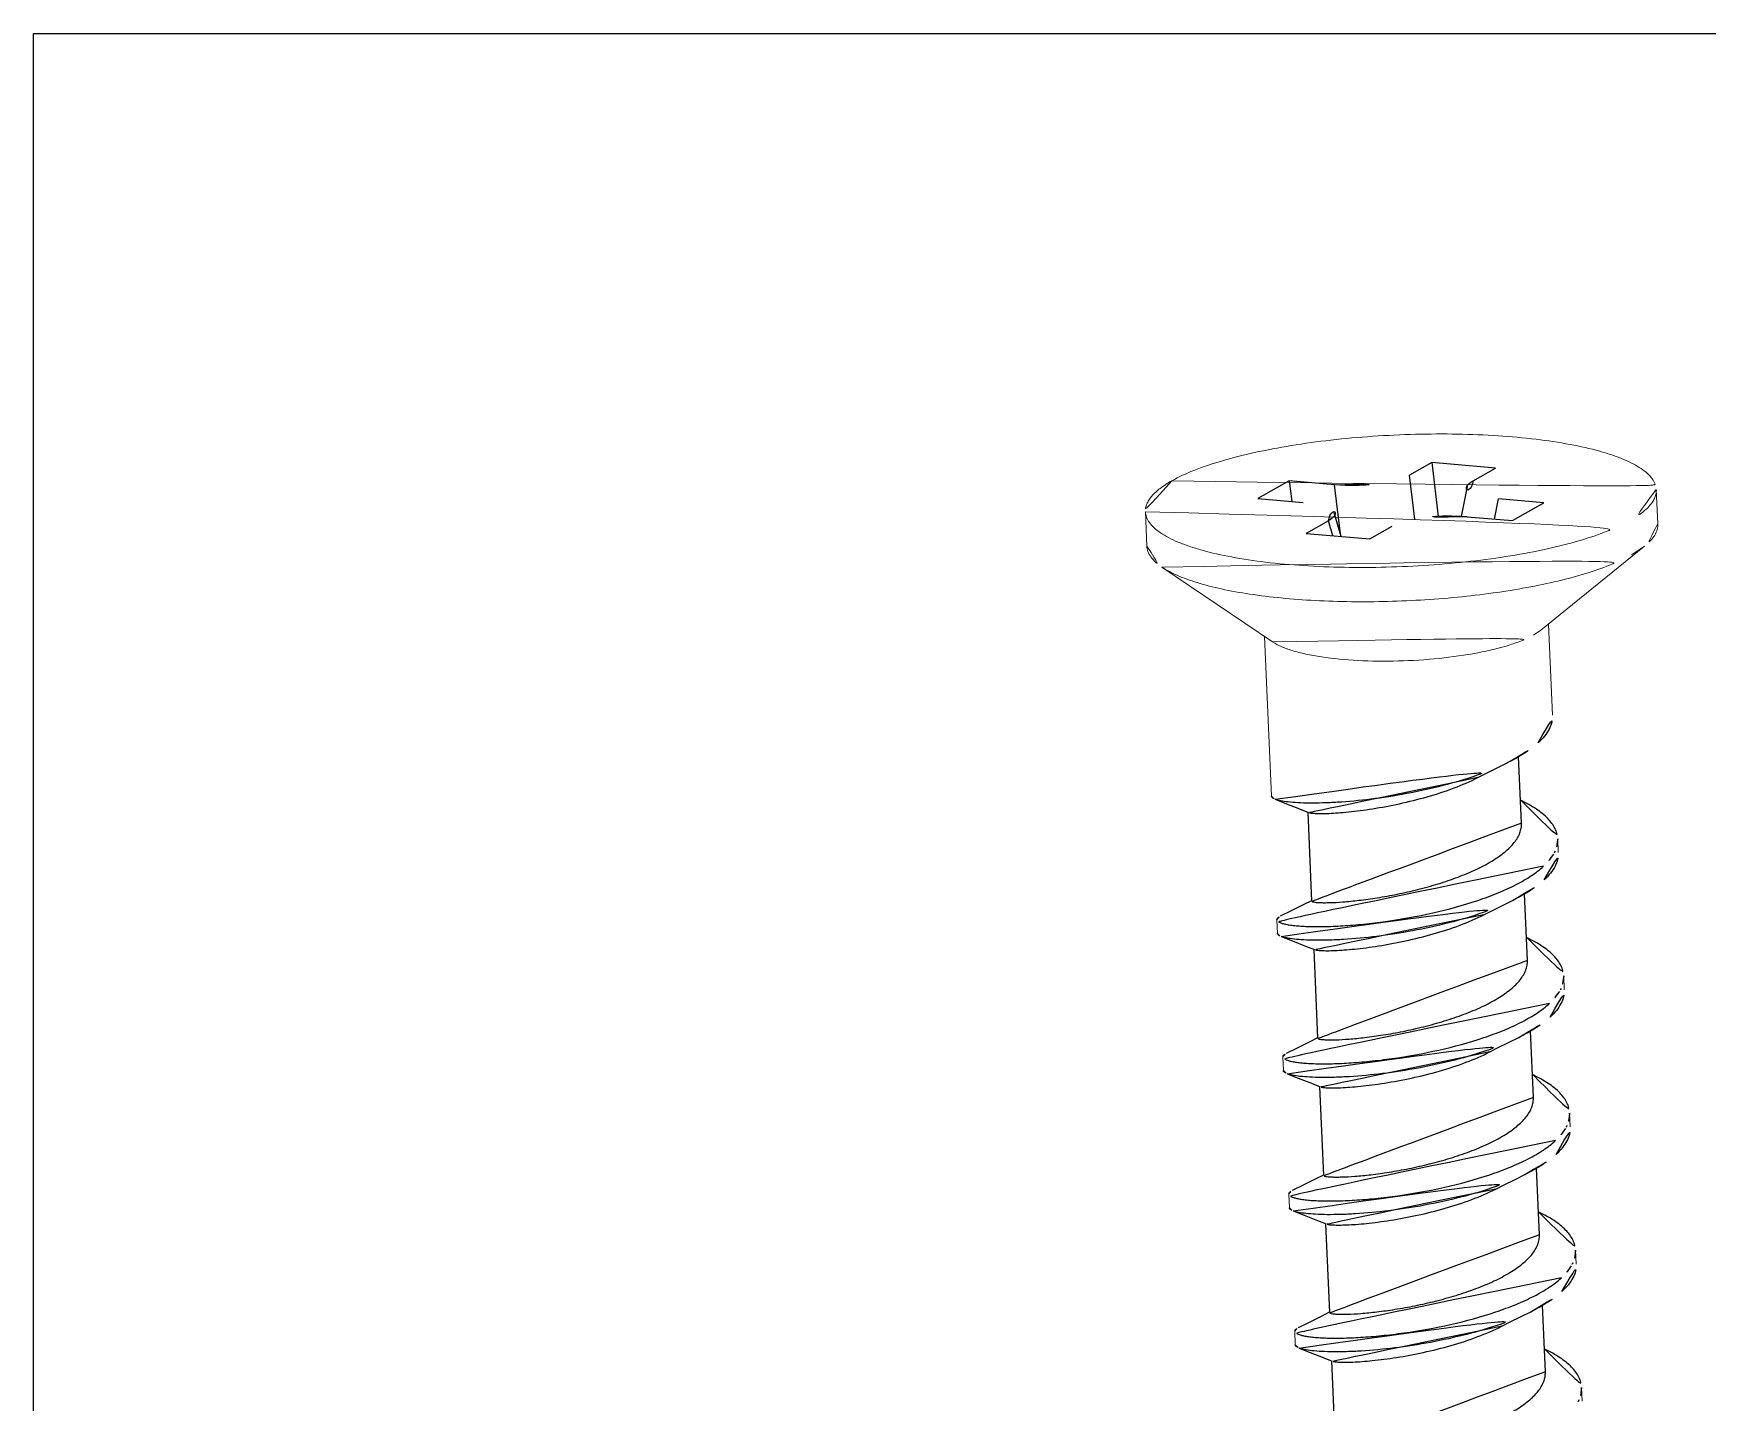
# Model space of a CAD drawing. Extents: x 16296675204 to 16296683393, y -37409618576 to -37409617244.
# Drawn here: x 16296676385.33 to 16296676408.89, y -37409617600.48 to -37409617581.21 of the extents above; entities that cross this region are included whole.
import ezdxf

# ---------------------------------------------------------------- set-up
doc = ezdxf.new("R2010")
doc.units = 0
doc.header["$LTSCALE"] = 10
doc.header["$MEASUREMENT"] = 0
doc.linetypes.add('ACAD_ISO02W100', pattern=[15, 12, -3])
doc.layers.get('0').update_dxf_attribs({"linetype": 'CONTINUOUS'})
doc.layers.add('虚线', color=8, linetype='ACAD_ISO02W100', lineweight=20)

msp = doc.modelspace()

# ---------------------------------------------------------------- linework, layer by layer
at = {"color": 7, "linetype": 'Continuous'}
for p, q in [((16296676405.014681, -37409617587.247704), (16296676404.699471, -37409617587.425087)), ((16296676405.91041, -37409617587.325577), (16296676405.014681, -37409617587.247704)), ((16296676405.014681, -37409617587.247704), (16296676405.1049, -37409617588.005234)), ((16296676405.5952, -37409617587.502968), (16296676405.91041, -37409617587.325577)), ((16296676403.00716, -37409617587.504509), (16296676402.564541, -37409617587.753593)), ((16296676403.64505, -37409617587.559967), (16296676403.00716, -37409617587.504509)), ((16296676403.00716, -37409617587.504509), (16296676403.041771, -37409617587.795082)), ((16296676403.72739, -37409617588.251289), (16296676403.64505, -37409617587.559967)), ((16296676404.77339, -37409617588.045807), (16296676404.699471, -37409617587.425087)), ((16296676405.43173, -37409617588.005943), (16296676405.51367, -37409617587.58551)), ((16296676402.564541, -37409617587.753593), (16296676403.20244, -37409617587.809052)), ((16296676405.89706, -37409617588.043327), (16296676405.952181, -37409617587.760559)), ((16296676406.590071, -37409617587.816017), (16296676405.952181, -37409617587.760559)), ((16296676406.147461, -37409617588.065102), (16296676406.590071, -37409617587.816017)), ((16296676403.55942, -37409617588.066643), (16296676403.244209, -37409617588.244034)), ((16296676403.621901, -37409617588.276863), (16296676403.55942, -37409617588.066643)), ((16296676403.737989, -37409617588.286957), (16296676403.639919, -37409617587.956993)), ((16296676405.50956, -37409617588.009644), (16296676406.147461, -37409617588.065102)), ((16296676403.244209, -37409617588.244034), (16296676404.13994, -37409617588.321899)), ((16296676404.13994, -37409617588.321899), (16296676404.455151, -37409617588.144524)), ((16296676406.2759, -37409617592.323067), (16296676406.23521, -37409617591.386589)), ((16296676403.150351, -37409617592.121513), (16296676403.27585, -37409617592.171982)), ((16296676403.26634, -37409617592.168159), (16296676403.320669, -37409617593.41864)), ((16296676406.359791, -37409617594.253769), (16296676406.31909, -37409617593.317139)), ((16296676403.23423, -37409617594.0522), (16296676403.359739, -37409617594.102676)), ((16296676403.350229, -37409617594.098846), (16296676403.40456, -37409617595.349327)), ((16296676406.44367, -37409617596.184464), (16296676406.402981, -37409617595.24781)), ((16296676403.318119, -37409617595.982887), (16296676403.443621, -37409617596.033371)), ((16296676403.434111, -37409617596.029541), (16296676403.48844, -37409617597.280029)), ((16296676406.527559, -37409617598.11515), (16296676406.48687, -37409617597.178627)), ((16296676403.402, -37409617597.913589), (16296676403.52751, -37409617597.964073)), ((16296676403.51799, -37409617597.960243), (16296676403.572321, -37409617599.210716)), ((16296676406.611441, -37409617600.045853), (16296676406.57074, -37409617599.109177)), ((16296676403.485889, -37409617599.844276), (16296676403.611389, -37409617599.89476)), ((16296676403.601879, -37409617599.89093), (16296676403.65621, -37409617601.141411))]:
    msp.add_line(p, q, dxfattribs=at)
msp.add_lwpolyline([(16296676438.644739, -37409617663.548553), (16296676385.328369, -37409617663.548553), (16296676385.328369, -37409617581.208839), (16296676438.644739, -37409617581.208839)], close=True)
for points in [[(16296676405.662901, -37409617591.680222), (16296676405.77219, -37409617591.624817), (16296676405.933689, -37409617591.544273), (16296676406.072269, -37409617591.476082)], [(16296676402.808359, -37409617591.987511), (16296676402.965891, -37409617592.048691), (16296676403.150351, -37409617592.121513)], [(16296676403.31883, -37409617593.415009), (16296676403.212589, -37409617593.468887), (16296676403.035061, -37409617593.557503), (16296676402.87989, -37409617593.633858)], [(16296676405.74678, -37409617593.610924), (16296676405.856079, -37409617593.555511), (16296676406.01757, -37409617593.47496), (16296676406.15616, -37409617593.406769)], [(16296676402.892241, -37409617593.918213), (16296676403.04977, -37409617593.979393), (16296676403.23423, -37409617594.0522)], [(16296676403.40271, -37409617595.345703), (16296676403.296471, -37409617595.399582), (16296676403.11895, -37409617595.48819), (16296676402.96377, -37409617595.564552)], [(16296676405.830669, -37409617595.541611), (16296676405.93996, -37409617595.486214), (16296676406.10146, -37409617595.405647), (16296676406.24004, -37409617595.337463)], [(16296676402.97613, -37409617595.8489), (16296676403.133659, -37409617595.91008), (16296676403.318119, -37409617595.982887)], [(16296676403.486601, -37409617597.276398), (16296676403.38035, -37409617597.330276), (16296676403.202829, -37409617597.418877), (16296676403.047661, -37409617597.495247)], [(16296676405.914551, -37409617597.472313), (16296676406.023849, -37409617597.416901), (16296676406.185341, -37409617597.336349), (16296676406.323931, -37409617597.268158)], [(16296676403.060011, -37409617597.779587), (16296676403.217541, -37409617597.840767), (16296676403.402, -37409617597.913589)], [(16296676403.57048, -37409617599.207092), (16296676403.464239, -37409617599.260963), (16296676403.28672, -37409617599.349571), (16296676403.13154, -37409617599.425941)], [(16296676405.99844, -37409617599.403), (16296676406.107731, -37409617599.347603), (16296676406.26923, -37409617599.267036), (16296676406.40781, -37409617599.198853)], [(16296676403.1439, -37409617599.710281), (16296676403.30143, -37409617599.771461), (16296676403.485889, -37409617599.844276)]]:
    msp.add_lwpolyline(points, dxfattribs=at)
for centre, major_axis, ratio, start_param, end_param in [((16296676403.98267, -37409617587.355721), (-0.801806, -0.030785), 0.263882425, 1.126066153, 2.666704219), ((16296676406.333679, -37409617587.560127), (-0.821229, -0.039608), 0.25133448, 5.818141006, 7.358779072), ((16296676402.82094, -37409617588.009483), (-0.821229, -0.039608), 0.25133448, -3.606636955, -2.065998889), ((16296676405.171949, -37409617588.213882), (-0.801806, -0.030785), 0.263882425, -2.0155265, -0.474888434)]:
    msp.add_ellipse(centre, major_axis=major_axis, ratio=ratio, start_param=start_param, end_param=end_param, dxfattribs=at)
for points, knots in [([(16296676406.51004, -37409617591.192123), (16296676406.54215, -37409617591.162453), (16296676406.599409, -37409617591.102676), (16296676406.66552, -37409617591.005081), (16296676406.70475, -37409617590.90554), (16296676406.71183, -37409617590.837601), (16296676406.710409, -37409617590.805122)], [0, 0, 0, 0, 0.292045706, 0.550742358, 0.782817436, 1, 1, 1, 1]), ([(16296676406.072269, -37409617591.476082), (16296676406.156771, -37409617591.434723), (16296676406.310011, -37409617591.35083), (16296676406.451059, -37409617591.246597), (16296676406.51004, -37409617591.192123)], [0, 0, 0, 0, 0.539523175, 1, 1, 1, 1]), ([(16296676402.808359, -37409617591.987511), (16296676402.832581, -37409617591.996849), (16296676402.89292, -37409617592.011864), (16296676402.999121, -37409617592.027313), (16296676403.13459, -37409617592.03775), (16296676403.296989, -37409617592.04229), (16296676403.48369, -37409617592.040047), (16296676403.772079, -37409617592.026627), (16296676404.167471, -37409617591.988968), (16296676404.663651, -37409617591.912422), (16296676405.165359, -37409617591.802681), (16296676405.639191, -37409617591.662064), (16296676405.93623, -37409617591.542664), (16296676406.072269, -37409617591.476082)], [0, 0, 0, 0, 0.023276566, 0.055463247, 0.09623742, 0.145040673, 0.201136549, 0.263651163, 0.403927684, 0.557108169, 0.713672809, 0.86415492, 1, 1, 1, 1]), ([(16296676405.662901, -37409617591.680222), (16296676405.55393, -37409617591.735901), (16296676405.31912, -37409617591.836243), (16296676404.94849, -37409617591.956413), (16296676404.56456, -37409617592.051697), (16296676404.24765, -37409617592.110893), (16296676404.00778, -37409617592.145493), (16296676403.845711, -37409617592.164421), (16296676403.699499, -37409617592.177437), (16296676403.571711, -37409617592.185013), (16296676403.464569, -37409617592.18779), (16296676403.38003, -37409617592.186394), (16296676403.32432, -37409617592.182404), (16296676403.292311, -37409617592.177017), (16296676403.280531, -37409617592.173882), (16296676403.27585, -37409617592.171982)], [0, 0, 0, 0, 0.149149692, 0.310486425, 0.474512212, 0.630990703, 0.703238306, 0.769886721, 0.829852517, 0.882142193, 0.925906765, 0.960440098, 0.985212648, 0.993851739, 1, 1, 1, 1]), ([(16296676402.75614, -37409617591.944054), (16296676402.756321, -37409617591.948067), (16296676402.759489, -37409617591.95697), (16296676402.7705, -37409617591.968193), (16296676402.78722, -37409617591.978683), (16296676402.800711, -37409617591.984558), (16296676402.808359, -37409617591.987511)], [0, 0, 0, 0, 0.169964487, 0.380192821, 0.653494873, 1, 1, 1, 1]), ([(16296676406.26897, -37409617592.005234), (16296676406.343439, -37409617592.040581), (16296676406.477221, -37409617592.113167), (16296676406.62175, -37409617592.226189), (16296676406.704809, -37409617592.322937), (16296676406.74888, -37409617592.394363), (16296676406.77701, -37409617592.46772), (16296676406.78483, -37409617592.518044), (16296676406.78591, -37409617592.542747)], [0, 0, 0, 0, 0.317057743, 0.583748074, 0.699704525, 0.805924509, 0.904904925, 1, 1, 1, 1]), ([(16296676406.27589, -37409617592.323067), (16296676406.27689, -37409617592.345871), (16296676406.27387, -37409617592.392677), (16296676406.247141, -37409617592.488777), (16296676406.17264, -37409617592.6092), (16296676406.03548, -37409617592.740952), (16296676405.852909, -37409617592.86573), (16296676405.631081, -37409617592.981644), (16296676405.37796, -37409617593.086899), (16296676405.102989, -37409617593.179764), (16296676404.816601, -37409617593.258926), (16296676404.529779, -37409617593.323624), (16296676404.253559, -37409617593.373619), (16296676403.9986, -37409617593.409302), (16296676403.77475, -37409617593.431572), (16296676403.61165, -37409617593.440903), (16296676403.503189, -37409617593.442459), (16296676403.440319, -37409617593.441338), (16296676403.39053, -37409617593.438217), (16296676403.35783, -37409617593.434258), (16296676403.33824, -37409617593.429749), (16296676403.328329, -37409617593.426453), (16296676403.320829, -37409617593.42215), (16296676403.320681, -37409617593.41864)], [0, 0, 0, 0, 0.020473064, 0.041729226, 0.088965761, 0.145234353, 0.211406525, 0.286735163, 0.369456871, 0.457154917, 0.547003049, 0.635953592, 0.720898874, 0.798817184, 0.866906327, 0.922705443, 0.9453497, 0.964215031, 0.979139366, 0.990015945, 0.99393238, 0.996849703, 1, 1, 1, 1]), ([(16296676406.78591, -37409617592.542747), (16296676406.78718, -37409617592.571938), (16296676406.78182, -37409617592.632523), (16296676406.76185, -37409617592.689774), (16296676406.748871, -37409617592.717773)], [0, 0, 0, 0, 0.486340642, 1, 1, 1, 1]), ([(16296676406.593929, -37409617593.12281), (16296676406.626051, -37409617593.093132), (16296676406.683331, -37409617593.033333), (16296676406.74946, -37409617592.935677), (16296676406.78867, -37409617592.83609), (16296676406.795719, -37409617592.768112), (16296676406.794291, -37409617592.735626)], [0, 0, 0, 0, 0.292058996, 0.550756019, 0.78282278, 1, 1, 1, 1]), ([(16296676406.726561, -37409617592.760262), (16296676406.71797, -37409617592.774918), (16296676406.677719, -37409617592.8367), (16296676406.627159, -37409617592.891296), (16296676406.585541, -37409617592.929741)], [0, 0, 0, 0, 0.230661655, 1, 1, 1, 1]), ([(16296676406.748871, -37409617592.717773), (16296676406.747219, -37409617592.721329), (16296676406.740299, -37409617592.735764), (16296676406.73267, -37409617592.749847), (16296676406.726561, -37409617592.760262)], [0, 0, 0, 0, 0.245567706, 1, 1, 1, 1]), ([(16296676406.585541, -37409617592.929741), (16296676406.53289, -37409617592.978371), (16296676406.40896, -37409617593.072067), (16296676406.193661, -37409617593.195396), (16296676405.940479, -37409617593.310303), (16296676405.55158, -37409617593.453484), (16296676405.025141, -37409617593.595421), (16296676404.484871, -37409617593.692993), (16296676404.06044, -37409617593.744537), (16296676403.768721, -37409617593.768646), (16296676403.506161, -37409617593.779716), (16296676403.309, -37409617593.779083), (16296676403.171431, -37409617593.772423), (16296676403.08499, -37409617593.765244), (16296676403.010509, -37409617593.755814), (16296676402.94891, -37409617593.744698), (16296676402.89929, -37409617593.731361), (16296676402.85981, -37409617593.716331), (16296676402.832279, -37409617593.696373), (16296676402.83164, -37409617593.681671)], [0, 0, 0, 0, 0.054602615, 0.117789166, 0.188745253, 0.266169363, 0.433325532, 0.603347488, 0.684032993, 0.759000201, 0.826300458, 0.884192152, 0.909142841, 0.931212345, 0.950280087, 0.966251833, 0.979077401, 0.988796353, 1, 1, 1, 1]), ([(16296676406.15616, -37409617593.406769), (16296676406.24065, -37409617593.365417), (16296676406.39389, -37409617593.281517), (16296676406.534941, -37409617593.177299), (16296676406.593929, -37409617593.12281)], [0, 0, 0, 0, 0.539505924, 1, 1, 1, 1]), ([(16296676402.89225, -37409617593.918213), (16296676402.91646, -37409617593.927544), (16296676402.976801, -37409617593.942558), (16296676403.08301, -37409617593.958), (16296676403.218491, -37409617593.968437), (16296676403.380911, -37409617593.972977), (16296676403.567631, -37409617593.970749), (16296676403.856039, -37409617593.957321), (16296676404.251431, -37409617593.919647), (16296676404.747601, -37409617593.843109), (16296676405.2493, -37409617593.73336), (16296676405.72311, -37409617593.592743), (16296676406.02013, -37409617593.473351), (16296676406.15616, -37409617593.406769)], [0, 0, 0, 0, 0.023276892, 0.055464645, 0.096240648, 0.145049353, 0.201151804, 0.263673445, 0.403950807, 0.557126029, 0.713689384, 0.864168888, 1, 1, 1, 1]), ([(16296676402.83164, -37409617593.681671), (16296676402.831461, -37409617593.677658), (16296676402.833839, -37409617593.66851), (16296676402.843861, -37409617593.656387), (16296676402.8596, -37409617593.644501), (16296676402.87252, -37409617593.637466), (16296676402.87989, -37409617593.633858)], [0, 0, 0, 0, 0.169923784, 0.38021977, 0.653573272, 1, 1, 1, 1]), ([(16296676405.74678, -37409617593.610924), (16296676405.63781, -37409617593.66658), (16296676405.403, -37409617593.766937), (16296676405.03237, -37409617593.8871), (16296676404.648439, -37409617593.982399), (16296676404.33153, -37409617594.041603), (16296676404.09166, -37409617594.076187), (16296676403.9296, -37409617594.095123), (16296676403.783381, -37409617594.108124), (16296676403.65559, -37409617594.1157), (16296676403.54846, -37409617594.118477), (16296676403.463909, -37409617594.117081), (16296676403.408199, -37409617594.113091), (16296676403.3762, -37409617594.107719), (16296676403.36442, -37409617594.104568), (16296676403.359751, -37409617594.102676)], [0, 0, 0, 0, 0.149151444, 0.31048851, 0.474514788, 0.630995045, 0.703238917, 0.769892315, 0.829853838, 0.882146381, 0.925911335, 0.960441334, 0.985220341, 0.993856093, 1, 1, 1, 1]), ([(16296676402.840031, -37409617593.874786), (16296676402.84021, -37409617593.878807), (16296676402.843399, -37409617593.887703), (16296676402.85442, -37409617593.898903), (16296676402.87113, -37409617593.909378), (16296676402.8846, -37409617593.915253), (16296676402.89225, -37409617593.918213)], [0, 0, 0, 0, 0.170000013, 0.380313825, 0.653600326, 1, 1, 1, 1]), ([(16296676406.353279, -37409617593.936127), (16296676406.42767, -37409617593.971458), (16296676406.561319, -37409617594.044006), (16296676406.705709, -37409617594.156952), (16296676406.788691, -37409617594.253632), (16296676406.832729, -37409617594.324989), (16296676406.860861, -37409617594.398277), (16296676406.8687, -37409617594.44857), (16296676406.869789, -37409617594.473251)], [0, 0, 0, 0, 0.317038141, 0.583721003, 0.699682042, 0.805910367, 0.904900162, 1, 1, 1, 1]), ([(16296676406.359779, -37409617594.253769), (16296676406.360769, -37409617594.276558), (16296676406.35775, -37409617594.32338), (16296676406.331039, -37409617594.419487), (16296676406.256531, -37409617594.539886), (16296676406.11937, -37409617594.671654), (16296676405.93679, -37409617594.796417), (16296676405.71496, -37409617594.912323), (16296676405.46184, -37409617595.017593), (16296676405.186871, -37409617595.110451), (16296676404.90049, -37409617595.189629), (16296676404.61367, -37409617595.254318), (16296676404.33745, -37409617595.304314), (16296676404.082479, -37409617595.339989), (16296676403.858629, -37409617595.362267), (16296676403.695539, -37409617595.371582), (16296676403.58707, -37409617595.373154), (16296676403.52421, -37409617595.372032), (16296676403.474409, -37409617595.368896), (16296676403.441719, -37409617595.36496), (16296676403.422119, -37409617595.360443), (16296676403.41223, -37409617595.357132), (16296676403.404711, -37409617595.352837), (16296676403.40456, -37409617595.349327)], [0, 0, 0, 0, 0.020473397, 0.04172825, 0.088964795, 0.145234699, 0.21140827, 0.286737033, 0.369457519, 0.457154473, 0.547002625, 0.635953948, 0.720899289, 0.798816176, 0.866903321, 0.922701866, 0.945350284, 0.96421297, 0.979137498, 0.990016213, 0.993929145, 0.99684572, 1, 1, 1, 1]), ([(16296676406.869789, -37409617594.473251), (16296676406.871071, -37409617594.502487), (16296676406.865721, -37409617594.563202), (16296676406.845699, -37409617594.620567), (16296676406.83268, -37409617594.648613)], [0, 0, 0, 0, 0.486306326, 1, 1, 1, 1]), ([(16296676406.677811, -37409617595.053497), (16296676406.70993, -37409617595.023827), (16296676406.76721, -37409617594.964043), (16296676406.83334, -37409617594.866386), (16296676406.872549, -37409617594.766792), (16296676406.87961, -37409617594.698822), (16296676406.87817, -37409617594.666344)], [0, 0, 0, 0, 0.292042277, 0.550741516, 0.782816052, 1, 1, 1, 1]), ([(16296676406.810881, -37409617594.690208), (16296676406.80229, -37409617594.704933), (16296676406.761959, -37409617594.767014), (16296676406.71121, -37409617594.821831), (16296676406.66942, -37409617594.860443)], [0, 0, 0, 0, 0.230586123, 1, 1, 1, 1]), ([(16296676406.83268, -37409617594.648613), (16296676406.83106, -37409617594.6521), (16296676406.824289, -37409617594.666222), (16296676406.816839, -37409617594.680008), (16296676406.810881, -37409617594.690208)], [0, 0, 0, 0, 0.245662192, 1, 1, 1, 1]), ([(16296676406.66942, -37409617594.860443), (16296676406.616779, -37409617594.909058), (16296676406.49287, -37409617595.002747), (16296676406.277611, -37409617595.12606), (16296676406.024481, -37409617595.240936), (16296676405.635651, -37409617595.384109), (16296676405.109289, -37409617595.526047), (16296676404.569071, -37409617595.623627), (16296676404.144661, -37409617595.675194), (16296676403.85293, -37409617595.699333), (16296676403.59034, -37409617595.710403), (16296676403.393141, -37409617595.709793), (16296676403.255541, -37409617595.703117), (16296676403.169081, -37409617595.695953), (16296676403.094561, -37409617595.686531), (16296676403.03293, -37409617595.675423), (16296676402.98329, -37409617595.662086), (16296676402.943769, -37409617595.647057), (16296676402.916201, -37409617595.627121), (16296676402.91552, -37409617595.612411)], [0, 0, 0, 0, 0.054597217, 0.117772269, 0.188713614, 0.266122839, 0.433262524, 0.603270318, 0.683950983, 0.758921475, 0.826233658, 0.884138543, 0.909095902, 0.931171631, 0.950246803, 0.966225121, 0.979058274, 0.988784535, 1, 1, 1, 1]), ([(16296676406.24004, -37409617595.337463), (16296676406.324539, -37409617595.296097), (16296676406.477779, -37409617595.212219), (16296676406.61883, -37409617595.107986), (16296676406.677811, -37409617595.053497)], [0, 0, 0, 0, 0.539514938, 1, 1, 1, 1]), ([(16296676402.97613, -37409617595.848892), (16296676403.000351, -37409617595.858238), (16296676403.06069, -37409617595.873253), (16296676403.166889, -37409617595.888687), (16296676403.302361, -37409617595.899139), (16296676403.464769, -37409617595.903671), (16296676403.65148, -37409617595.901443), (16296676403.93988, -37409617595.888023), (16296676404.33527, -37409617595.850349), (16296676404.83144, -37409617595.773811), (16296676405.33313, -37409617595.664062), (16296676405.806959, -37409617595.523453), (16296676406.104, -37409617595.404053), (16296676406.24004, -37409617595.337463)], [0, 0, 0, 0, 0.023278057, 0.055464367, 0.096237391, 0.145041777, 0.201140971, 0.263660908, 0.403941326, 0.557113817, 0.713670843, 0.864155822, 1, 1, 1, 1]), ([(16296676402.91552, -37409617595.612411), (16296676402.91534, -37409617595.608398), (16296676402.9177, -37409617595.599243), (16296676402.927719, -37409617595.587112), (16296676402.94347, -37409617595.575203), (16296676402.9564, -37409617595.568161), (16296676402.96377, -37409617595.564552)], [0, 0, 0, 0, 0.169900019, 0.380141039, 0.653487407, 1, 1, 1, 1]), ([(16296676405.830669, -37409617595.541611), (16296676405.721701, -37409617595.597282), (16296676405.486891, -37409617595.697632), (16296676405.116261, -37409617595.817802), (16296676404.73233, -37409617595.913094), (16296676404.415409, -37409617595.972282), (16296676404.17555, -37409617596.006882), (16296676404.013479, -37409617596.02581), (16296676403.86727, -37409617596.038818), (16296676403.739479, -37409617596.046387), (16296676403.632339, -37409617596.049171), (16296676403.5478, -37409617596.047783), (16296676403.49209, -37409617596.043777), (16296676403.460079, -37409617596.038406), (16296676403.448299, -37409617596.035263), (16296676403.443621, -37409617596.033371)], [0, 0, 0, 0, 0.149149925, 0.310486899, 0.474512549, 0.630991091, 0.703238754, 0.769887552, 0.829852148, 0.882143536, 0.925906325, 0.960441356, 0.985212845, 0.993853208, 1, 1, 1, 1]), ([(16296676402.92391, -37409617595.805473), (16296676402.924089, -37409617595.809486), (16296676402.92728, -37409617595.818367), (16296676402.93829, -37409617595.829582), (16296676402.955009, -37409617595.840073), (16296676402.968479, -37409617595.845947), (16296676402.97613, -37409617595.848892)], [0, 0, 0, 0, 0.169993056, 0.38028427, 0.653562307, 1, 1, 1, 1]), ([(16296676406.43788, -37409617595.867157), (16296676406.51218, -37409617595.902481), (16296676406.645651, -37409617595.974998), (16296676406.78982, -37409617596.087883), (16296676406.87269, -37409617596.184486), (16296676406.91667, -37409617596.255798), (16296676406.94475, -37409617596.329048), (16296676406.952579, -37409617596.379303), (16296676406.953671, -37409617596.403961)], [0, 0, 0, 0, 0.316984893, 0.583639069, 0.699603812, 0.805849235, 0.904865736, 1, 1, 1, 1]), ([(16296676406.44367, -37409617596.184464), (16296676406.44466, -37409617596.207253), (16296676406.441641, -37409617596.254066), (16296676406.414921, -37409617596.350166), (16296676406.340401, -37409617596.470581), (16296676406.203251, -37409617596.602341), (16296676406.020679, -37409617596.727112), (16296676405.798849, -37409617596.843018), (16296676405.545731, -37409617596.94828), (16296676405.27075, -37409617597.041153), (16296676404.984369, -37409617597.120323), (16296676404.69755, -37409617597.185013), (16296676404.421329, -37409617597.235001), (16296676404.16637, -37409617597.270683), (16296676403.94252, -37409617597.292961), (16296676403.779421, -37409617597.302277), (16296676403.67095, -37409617597.303848), (16296676403.608101, -37409617597.302727), (16296676403.55829, -37409617597.299599), (16296676403.5256, -37409617597.295647), (16296676403.50601, -37409617597.291138), (16296676403.496099, -37409617597.287827), (16296676403.488609, -37409617597.283531), (16296676403.488449, -37409617597.280029)], [0, 0, 0, 0, 0.02047321, 0.04172905, 0.08896589, 0.145234743, 0.211406872, 0.286735126, 0.369456489, 0.457154687, 0.547003065, 0.635953623, 0.720898634, 0.798816603, 0.866905772, 0.922705652, 0.945349236, 0.964215767, 0.979138535, 0.990016578, 0.993933024, 0.996849142, 1, 1, 1, 1]), ([(16296676406.91622, -37409617596.580048), (16296676406.9147, -37409617596.583313), (16296676406.90835, -37409617596.596512), (16296676406.901409, -37409617596.609428), (16296676406.89588, -37409617596.61898)], [0, 0, 0, 0, 0.24594043, 1, 1, 1, 1]), ([(16296676406.953671, -37409617596.403961), (16296676406.954969, -37409617596.433327), (16296676406.949551, -37409617596.494308), (16296676406.92935, -37409617596.551903), (16296676406.91622, -37409617596.580048)], [0, 0, 0, 0, 0.486199985, 1, 1, 1, 1]), ([(16296676406.753309, -37409617596.79113), (16296676406.70067, -37409617596.839752), (16296676406.57675, -37409617596.933449), (16296676406.361469, -37409617597.05677), (16296676406.108311, -37409617597.171661), (16296676405.71944, -37409617597.314827), (16296676405.19306, -37409617597.456772), (16296676404.65283, -37409617597.554337), (16296676404.22843, -37409617597.605904), (16296676403.936701, -37409617597.630028), (16296676403.67412, -37409617597.641098), (16296676403.476931, -37409617597.640472), (16296676403.33935, -37409617597.633812), (16296676403.252899, -37409617597.62664), (16296676403.1784, -37409617597.617218), (16296676403.116779, -37409617597.606102), (16296676403.067141, -37409617597.592773), (16296676403.02763, -37409617597.577744), (16296676403.00008, -37409617597.557793), (16296676402.999411, -37409617597.543091)], [0, 0, 0, 0, 0.05459869, 0.11777762, 0.188727264, 0.266146226, 0.433292764, 0.603296072, 0.683979386, 0.758950658, 0.826259313, 0.88415787, 0.909111388, 0.931183846, 0.950256241, 0.966231778, 0.979063344, 0.988787913, 1, 1, 1, 1]), ([(16296676406.76169, -37409617596.9842), (16296676406.7938, -37409617596.954536), (16296676406.851061, -37409617596.894768), (16296676406.91717, -37409617596.797173), (16296676406.9564, -37409617596.697647), (16296676406.96348, -37409617596.629707), (16296676406.96207, -37409617596.597237)], [0, 0, 0, 0, 0.292056058, 0.55074832, 0.782819238, 1, 1, 1, 1]), ([(16296676406.89588, -37409617596.61898), (16296676406.88727, -37409617596.633873), (16296676406.846741, -37409617596.696709), (16296676406.795521, -37409617596.752136), (16296676406.753309, -37409617596.79113)], [0, 0, 0, 0, 0.230394881, 1, 1, 1, 1]), ([(16296676406.323931, -37409617597.268158), (16296676406.408421, -37409617597.226799), (16296676406.561661, -37409617597.142906), (16296676406.702709, -37409617597.038681), (16296676406.76169, -37409617596.9842)], [0, 0, 0, 0, 0.539520138, 1, 1, 1, 1]), ([(16296676402.999411, -37409617597.543091), (16296676402.99922, -37409617597.53907), (16296676403.0016, -37409617597.529922), (16296676403.01161, -37409617597.517792), (16296676403.027361, -37409617597.50589), (16296676403.040291, -37409617597.498863), (16296676403.047661, -37409617597.495247)], [0, 0, 0, 0, 0.169908325, 0.380176255, 0.653525717, 1, 1, 1, 1]), ([(16296676403.06002, -37409617597.779587), (16296676403.08423, -37409617597.788933), (16296676403.144569, -37409617597.803947), (16296676403.250771, -37409617597.819389), (16296676403.38625, -37409617597.829826), (16296676403.548651, -37409617597.834373), (16296676403.735359, -37409617597.832138), (16296676404.02375, -37409617597.818718), (16296676404.41914, -37409617597.781036), (16296676404.915319, -37409617597.704498), (16296676405.41703, -37409617597.594757), (16296676405.89086, -37409617597.45414), (16296676406.187889, -37409617597.334747), (16296676406.323931, -37409617597.268158)], [0, 0, 0, 0, 0.023276407, 0.055463181, 0.096237908, 0.145042369, 0.201139714, 0.263655278, 0.403931506, 0.557112621, 0.713678891, 0.864158647, 1, 1, 1, 1]), ([(16296676405.914551, -37409617597.472313), (16296676405.80558, -37409617597.527969), (16296676405.57077, -37409617597.628326), (16296676405.20014, -37409617597.748489), (16296676404.81621, -37409617597.843788), (16296676404.4993, -37409617597.902977), (16296676404.25943, -37409617597.937569), (16296676404.09737, -37409617597.956497), (16296676403.951151, -37409617597.969513), (16296676403.82336, -37409617597.977081), (16296676403.71623, -37409617597.979874), (16296676403.63168, -37409617597.97847), (16296676403.57597, -37409617597.97448), (16296676403.543961, -37409617597.969101), (16296676403.53219, -37409617597.965958), (16296676403.527519, -37409617597.964073)], [0, 0, 0, 0, 0.149151082, 0.31048801, 0.474514413, 0.630994577, 0.703238601, 0.769891117, 0.829854077, 0.882144985, 0.925911753, 0.960440489, 0.985219788, 0.993854646, 1, 1, 1, 1]), ([(16296676403.007799, -37409617597.736153), (16296676403.00798, -37409617597.740173), (16296676403.01116, -37409617597.749062), (16296676403.022169, -37409617597.760277), (16296676403.038891, -37409617597.77076), (16296676403.05237, -37409617597.776627), (16296676403.06002, -37409617597.779587)], [0, 0, 0, 0, 0.169972208, 0.380232623, 0.65353903, 1, 1, 1, 1]), ([(16296676406.5191, -37409617597.796593), (16296676406.5938, -37409617597.831993), (16296676406.72798, -37409617597.904633), (16296676406.87295, -37409617598.017807), (16296676406.956249, -37409617598.114723), (16296676407.000441, -37409617598.186234), (16296676407.02866, -37409617598.259712), (16296676407.036489, -37409617598.31012), (16296676407.03756, -37409617598.334862)], [0, 0, 0, 0, 0.3172345, 0.583924157, 0.69985153, 0.806036112, 0.904966851, 1, 1, 1, 1]), ([(16296676406.52755, -37409617598.11515), (16296676406.52854, -37409617598.137947), (16296676406.52553, -37409617598.184769), (16296676406.4988, -37409617598.280869), (16296676406.424299, -37409617598.401283), (16296676406.28714, -37409617598.533043), (16296676406.10457, -37409617598.657806), (16296676405.88273, -37409617598.773712), (16296676405.62961, -37409617598.878967), (16296676405.354639, -37409617598.97184), (16296676405.06826, -37409617599.05101), (16296676404.781441, -37409617599.115707), (16296676404.505211, -37409617599.165703), (16296676404.25025, -37409617599.201378), (16296676404.0264, -37409617599.223663), (16296676403.8633, -37409617599.232971), (16296676403.754841, -37409617599.234543), (16296676403.69198, -37409617599.233414), (16296676403.642179, -37409617599.230293), (16296676403.609489, -37409617599.226341), (16296676403.589899, -37409617599.221817), (16296676403.57999, -37409617599.218521), (16296676403.57247, -37409617599.214233), (16296676403.57233, -37409617599.210716)], [0, 0, 0, 0, 0.020473134, 0.041728323, 0.088964486, 0.14523392, 0.211407584, 0.286736716, 0.369457507, 0.457154493, 0.547002463, 0.635953727, 0.720899492, 0.798816786, 0.866903955, 0.922702124, 0.945350952, 0.964212695, 0.979138569, 0.990015654, 0.993929113, 0.996846507, 1, 1, 1, 1]), ([(16296676407.03756, -37409617598.334862), (16296676407.03883, -37409617598.363953), (16296676407.03351, -37409617598.424301), (16296676407.013691, -37409617598.481369), (16296676407.00079, -37409617598.50927)], [0, 0, 0, 0, 0.486427564, 1, 1, 1, 1]), ([(16296676406.837191, -37409617598.721817), (16296676406.78455, -37409617598.770447), (16296676406.660629, -37409617598.864151), (16296676406.445339, -37409617598.987473), (16296676406.192181, -37409617599.102364), (16296676405.803301, -37409617599.245537), (16296676405.276899, -37409617599.387466), (16296676404.73665, -37409617599.485046), (16296676404.31222, -37409617599.536598), (16296676404.0205, -37409617599.56073), (16296676403.75794, -37409617599.571793), (16296676403.56077, -37409617599.571167), (16296676403.42318, -37409617599.564507), (16296676403.336729, -37409617599.557327), (16296676403.262239, -37409617599.547897), (16296676403.200621, -37409617599.536789), (16296676403.150999, -37409617599.52346), (16296676403.1115, -37409617599.50843), (16296676403.08395, -37409617599.488472), (16296676403.08329, -37409617599.473778)], [0, 0, 0, 0, 0.0546001, 0.117782597, 0.188733632, 0.266151748, 0.433300018, 0.60331817, 0.68400267, 0.75896991, 0.826272935, 0.884169085, 0.909122385, 0.931194582, 0.950265184, 0.96624001, 0.979068811, 0.988791119, 1, 1, 1, 1]), ([(16296676406.845579, -37409617598.914886), (16296676406.877701, -37409617598.885223), (16296676406.93499, -37409617598.825409), (16296676407.00112, -37409617598.727753), (16296676407.040331, -37409617598.628143), (16296676407.04738, -37409617598.560173), (16296676407.04594, -37409617598.527679)], [0, 0, 0, 0, 0.292057156, 0.550753557, 0.782820762, 1, 1, 1, 1]), ([(16296676406.976931, -37409617598.55452), (16296676406.968361, -37409617598.568977), (16296676406.928341, -37409617598.629913), (16296676406.878321, -37409617598.683823), (16296676406.837191, -37409617598.721817)], [0, 0, 0, 0, 0.23088135, 1, 1, 1, 1]), ([(16296676407.00079, -37409617598.50927), (16296676406.999029, -37409617598.513069), (16296676406.991671, -37409617598.52845), (16296676406.98349, -37409617598.543442), (16296676406.976931, -37409617598.55452)], [0, 0, 0, 0, 0.245278164, 1, 1, 1, 1]), ([(16296676406.40781, -37409617599.198853), (16296676406.49231, -37409617599.157494), (16296676406.64554, -37409617599.073608), (16296676406.7866, -37409617598.969383), (16296676406.845579, -37409617598.914886)], [0, 0, 0, 0, 0.539501208, 1, 1, 1, 1]), ([(16296676403.08329, -37409617599.473778), (16296676403.083111, -37409617599.469757), (16296676403.085489, -37409617599.460609), (16296676403.095501, -37409617599.448486), (16296676403.11125, -37409617599.436577), (16296676403.12417, -37409617599.42955), (16296676403.13154, -37409617599.425941)], [0, 0, 0, 0, 0.169912341, 0.380179031, 0.653529502, 1, 1, 1, 1]), ([(16296676403.1439, -37409617599.710281), (16296676403.168119, -37409617599.719627), (16296676403.22846, -37409617599.734627), (16296676403.33466, -37409617599.750076), (16296676403.47015, -37409617599.760529), (16296676403.63257, -37409617599.76506), (16296676403.81929, -37409617599.762833), (16296676404.1077, -37409617599.749397), (16296676404.50309, -37409617599.711731), (16296676404.99925, -37409617599.635193), (16296676405.50094, -37409617599.525436), (16296676405.97476, -37409617599.384827), (16296676406.27178, -37409617599.265427), (16296676406.40781, -37409617599.198853)], [0, 0, 0, 0, 0.023277738, 0.055465794, 0.096241954, 0.14505144, 0.20115394, 0.26367632, 0.403954117, 0.557125453, 0.713686867, 0.864167196, 1, 1, 1, 1]), ([(16296676405.99844, -37409617599.403), (16296676405.889469, -37409617599.458672), (16296676405.654659, -37409617599.559021), (16296676405.284031, -37409617599.679176), (16296676404.900089, -37409617599.774483), (16296676404.583191, -37409617599.833656), (16296676404.343321, -37409617599.868271), (16296676404.18125, -37409617599.887192), (16296676404.03504, -37409617599.900208), (16296676403.907249, -37409617599.907784), (16296676403.80011, -37409617599.910561), (16296676403.715561, -37409617599.909157), (16296676403.659849, -37409617599.905167), (16296676403.62785, -37409617599.899803), (16296676403.61607, -37409617599.896652), (16296676403.611389, -37409617599.89476)], [0, 0, 0, 0, 0.149150481, 0.310487645, 0.474513263, 0.630992056, 0.703239131, 0.769889043, 0.829852195, 0.882145353, 0.925906742, 0.960442514, 0.985214087, 0.993855175, 1, 1, 1, 1]), ([(16296676403.091681, -37409617599.666862), (16296676403.091869, -37409617599.670883), (16296676403.095051, -37409617599.679771), (16296676403.10607, -37409617599.690971), (16296676403.12278, -37409617599.701447), (16296676403.136259, -37409617599.707329), (16296676403.1439, -37409617599.710281)], [0, 0, 0, 0, 0.170000578, 0.380309158, 0.653587418, 1, 1, 1, 1]), ([(16296676406.605209, -37409617599.728333), (16296676406.67956, -37409617599.763657), (16296676406.813141, -37409617599.836197), (16296676406.957439, -37409617599.949112), (16296676407.04038, -37409617600.045761), (16296676407.084391, -37409617600.117088), (16296676407.112511, -37409617600.190369), (16296676407.12035, -37409617600.240631), (16296676407.121441, -37409617600.265297)], [0, 0, 0, 0, 0.317020572, 0.583696175, 0.69965802, 0.805891088, 0.904889407, 1, 1, 1, 1]), ([(16296676406.611441, -37409617600.045853), (16296676406.612431, -37409617600.068642), (16296676406.6094, -37409617600.115463), (16296676406.582689, -37409617600.211563), (16296676406.508169, -37409617600.33197), (16296676406.371019, -37409617600.46373), (16296676406.18845, -37409617600.588501), (16296676405.966619, -37409617600.704407), (16296676405.713499, -37409617600.809669), (16296676405.43852, -37409617600.902527), (16296676405.15214, -37409617600.981697), (16296676404.86532, -37409617601.046387), (16296676404.5891, -37409617601.09639), (16296676404.334141, -37409617601.132072), (16296676404.110291, -37409617601.154343), (16296676403.947189, -37409617601.163673), (16296676403.83872, -37409617601.16523), (16296676403.775869, -37409617601.164124), (16296676403.726061, -37409617601.160988), (16296676403.693371, -37409617601.157028), (16296676403.673771, -37409617601.152527), (16296676403.66387, -37409617601.149223), (16296676403.65638, -37409617601.14492), (16296676403.656219, -37409617601.141411)], [0, 0, 0, 0, 0.020473379, 0.041728798, 0.088965914, 0.145235111, 0.211407373, 0.286735407, 0.369456346, 0.45715445, 0.547003048, 0.635953711, 0.72089852, 0.798816075, 0.866904958, 0.922705167, 0.945348959, 0.964216136, 0.979137713, 0.990017197, 0.993933035, 0.996848199, 1, 1, 1, 1]), ([(16296676407.121441, -37409617600.265297), (16296676407.12273, -37409617600.294563), (16296676407.117371, -37409617600.355324), (16296676407.097321, -37409617600.412727), (16296676407.08429, -37409617600.440804)], [0, 0, 0, 0, 0.48629063, 1, 1, 1, 1]), ([(16296676407.08429, -37409617600.440804), (16296676407.08268, -37409617600.444252), (16296676407.075979, -37409617600.458221), (16296676407.068609, -37409617600.47187), (16296676407.062731, -37409617600.481956)], [0, 0, 0, 0, 0.245707587, 1, 1, 1, 1])]:
    msp.add_open_spline(points, degree=3, knots=knots, dxfattribs=at)
at = {"layer": '虚线', "color": 7, "linetype": 'Continuous'}
for p, q in [((16296676408.194889, -37409617588.111214), (16296676408.17391, -37409617587.62854)), ((16296676401.001671, -37409617588.423737), (16296676400.9807, -37409617587.941071)), ((16296676406.547291, -37409617589.607857), (16296676408.00848, -37409617588.424232)), ((16296676408.00848, -37409617588.424232), (16296676407.822901, -37409617588.547836)), ((16296676402.772869, -37409617589.771843), (16296676401.214531, -37409617588.719421)), ((16296676406.710421, -37409617590.805077), (16296676406.654619, -37409617589.520897)), ((16296676402.75613, -37409617591.944054), (16296676402.6584, -37409617589.694527)), ((16296676406.547291, -37409617589.607857), (16296676406.444189, -37409617589.676521)), ((16296676406.7943, -37409617592.735779), (16296676406.785919, -37409617592.542709)), ((16296676402.840019, -37409617593.874748), (16296676402.831631, -37409617593.681679)), ((16296676406.878189, -37409617594.666473), (16296676406.869801, -37409617594.473396)), ((16296676402.923901, -37409617595.805443), (16296676402.91551, -37409617595.612373)), ((16296676406.96207, -37409617596.59716), (16296676406.95369, -37409617596.404091)), ((16296676403.00779, -37409617597.736137), (16296676402.999399, -37409617597.543068)), ((16296676407.045959, -37409617598.527847), (16296676407.037571, -37409617598.334793)), ((16296676403.091669, -37409617599.666832), (16296676403.083281, -37409617599.473763)), ((16296676407.129841, -37409617600.458549), (16296676407.12145, -37409617600.26548))]:
    msp.add_line(p, q, dxfattribs=at)
for points, knots in [([(16296676401.35268, -37409617587.50444), (16296676401.452021, -37409617587.44854), (16296676401.68215, -37409617587.344566), (16296676402.07164, -37409617587.214737), (16296676402.529921, -37409617587.099663), (16296676403.044451, -37409617587.002701), (16296676403.601311, -37409617586.926697), (16296676404.18512, -37409617586.873871), (16296676404.77977, -37409617586.845711), (16296676405.36879, -37409617586.843002), (16296676405.93589, -37409617586.865784), (16296676406.46546, -37409617586.913322), (16296676406.942909, -37409617586.984192), (16296676407.300739, -37409617587.06382), (16296676407.54978, -37409617587.139771), (16296676407.70787, -37409617587.198662), (16296676407.844419, -37409617587.261581), (16296676407.95862, -37409617587.328102), (16296676408.04985, -37409617587.398003), (16296676408.11762, -37409617587.471237), (16296676408.161091, -37409617587.548058), (16296676408.17277, -37409617587.602524), (16296676408.173901, -37409617587.628601)], [0, 0, 0, 0, 0.047874429, 0.105679961, 0.172282423, 0.246160485, 0.325485972, 0.408240935, 0.49228692, 0.575442048, 0.655554599, 0.7305774, 0.798645146, 0.858162555, 0.884327349, 0.907947424, 0.928965317, 0.947398063, 0.963347598, 0.977069324, 0.989033532, 1, 1, 1, 1]), ([(16296676401.35268, -37409617587.50444), (16296676401.29567, -37409617587.536522), (16296676401.194799, -37409617587.600357), (16296676401.08779, -37409617587.695419), (16296676401.02911, -37409617587.773361), (16296676400.999649, -37409617587.829086), (16296676400.98267, -37409617587.885094), (16296676400.979931, -37409617587.92276), (16296676400.980721, -37409617587.94101)], [0, 0, 0, 0, 0.327021374, 0.595169581, 0.709531086, 0.81308833, 0.908677352, 1, 1, 1, 1]), ([(16296676408.173901, -37409617587.628601), (16296676408.17469, -37409617587.646851), (16296676408.171949, -37409617587.684517), (16296676408.15497, -37409617587.740509), (16296676408.125509, -37409617587.796249), (16296676408.06683, -37409617587.874184), (16296676407.95982, -37409617587.969254), (16296676407.85895, -37409617588.033081), (16296676407.801929, -37409617588.06517)], [0, 0, 0, 0, 0.091322648, 0.186911669, 0.290468914, 0.404830419, 0.672978626, 1, 1, 1, 1]), ([(16296676400.980721, -37409617587.94101), (16296676400.98185, -37409617587.967087), (16296676400.99353, -37409617588.021553), (16296676401.037001, -37409617588.098373), (16296676401.104759, -37409617588.171608), (16296676401.19599, -37409617588.241508), (16296676401.3102, -37409617588.308029), (16296676401.446739, -37409617588.370949), (16296676401.60483, -37409617588.42984), (16296676401.85388, -37409617588.505791), (16296676402.21171, -37409617588.585411), (16296676402.689159, -37409617588.656288), (16296676403.218731, -37409617588.703827), (16296676403.78583, -37409617588.726608), (16296676404.374849, -37409617588.7239), (16296676404.96949, -37409617588.69574), (16296676405.55331, -37409617588.642899), (16296676406.11017, -37409617588.56691), (16296676406.624701, -37409617588.469948), (16296676407.08297, -37409617588.354874), (16296676407.472469, -37409617588.225037), (16296676407.7026, -37409617588.121071), (16296676407.801929, -37409617588.06517)], [0, 0, 0, 0, 0.010966468, 0.022930676, 0.036652402, 0.052601937, 0.071034683, 0.092052576, 0.115672651, 0.141837445, 0.201354854, 0.2694226, 0.344445401, 0.424557952, 0.50771308, 0.591759065, 0.674514028, 0.753839515, 0.827717577, 0.894320039, 0.952125571, 1, 1, 1, 1]), ([(16296676408.19487, -37409617588.111214), (16296676408.196011, -37409617588.13736), (16296676408.189039, -37409617588.192757), (16296676408.152189, -37409617588.273239), (16296676408.09074, -37409617588.35228), (16296676408.038099, -37409617588.40023), (16296676408.008459, -37409617588.424232)], [0, 0, 0, 0, 0.208281181, 0.435593515, 0.696453828, 1, 1, 1, 1]), ([(16296676401.00169, -37409617588.423737), (16296676401.002831, -37409617588.44989), (16296676401.01458, -37409617588.504494), (16296676401.058281, -37409617588.581482), (16296676401.126369, -37409617588.654869), (16296676401.18294, -37409617588.69809), (16296676401.214531, -37409617588.719421)], [0, 0, 0, 0, 0.20833013, 0.435711518, 0.696619972, 1, 1, 1, 1]), ([(16296676401.214531, -37409617588.719421), (16296676401.28153, -37409617588.764664), (16296676401.443211, -37409617588.847687), (16296676401.72496, -37409617588.947617), (16296676402.06679, -37409617589.033997), (16296676402.46175, -37409617589.104782), (16296676402.90185, -37409617589.158363), (16296676403.55084, -37409617589.206177), (16296676404.401899, -37409617589.214722), (16296676405.25909, -37409617589.160896), (16296676405.929819, -37409617589.07914), (16296676406.39859, -37409617589.001694), (16296676406.829269, -37409617588.909103), (16296676407.212959, -37409617588.803459), (16296676407.541611, -37409617588.687073), (16296676407.737169, -37409617588.596077), (16296676407.822901, -37409617588.547836)], [0, 0, 0, 0, 0.035849086, 0.080086675, 0.132384916, 0.191999545, 0.257909739, 0.328892248, 0.480478464, 0.634909642, 0.709375917, 0.780033843, 0.845524409, 0.904633074, 0.956376518, 1, 1, 1, 1]), ([(16296676402.772881, -37409617589.771843), (16296676402.810101, -37409617589.796982), (16296676402.89992, -37409617589.843102), (16296676403.05644, -37409617589.898628), (16296676403.246349, -37409617589.946617), (16296676403.55331, -37409617590.001556), (16296676403.988331, -37409617590.04129), (16296676404.543619, -37409617590.047073), (16296676405.10815, -37409617590.011467), (16296676405.561689, -37409617589.948212), (16296676405.89217, -37409617589.877243), (16296676406.105339, -37409617589.818527), (16296676406.28792, -37409617589.75386), (16296676406.39657, -37409617589.703323), (16296676406.444189, -37409617589.676521)], [0, 0, 0, 0, 0.035850252, 0.080089415, 0.132393801, 0.192012102, 0.328875165, 0.480472785, 0.63491543, 0.780016704, 0.845511785, 0.904623949, 0.956379603, 1, 1, 1, 1])]:
    msp.add_open_spline(points, degree=3, knots=knots, dxfattribs=at)

doc.saveas('drawing.dxf')
